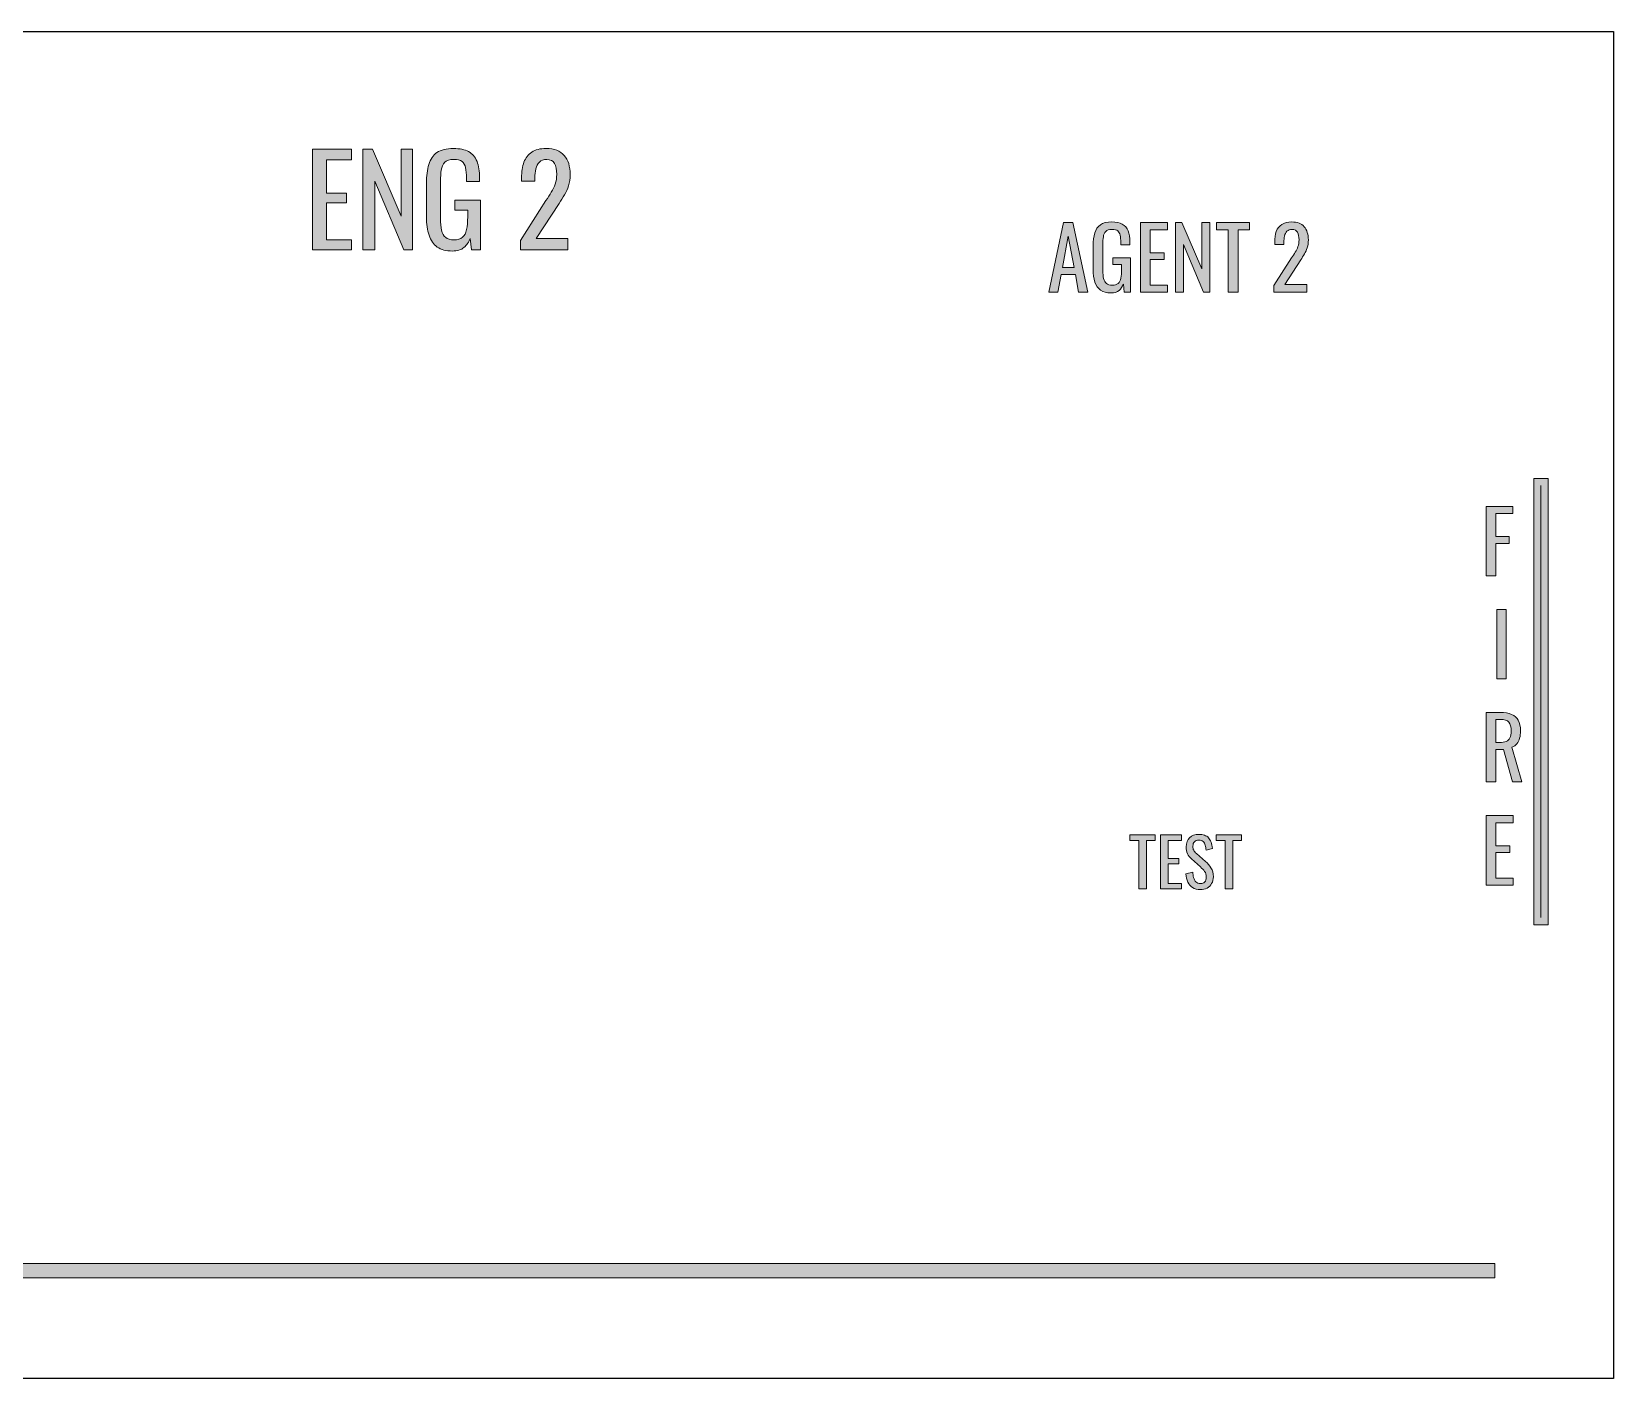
# Model space of a CAD drawing. Header units: inches. Extents: x 0 to 612, y 325 to 467.
# Drawn here: x 446.1 to 611.9, y 325.4 to 466.6 of the extents above; entities that cross this region are included whole.
import ezdxf

# ---------------------------------------------------------------- set-up
doc = ezdxf.new("R2010")
doc.units = ezdxf.units.IN
doc.header["$MEASUREMENT"] = 0
doc.layers.add('Fire_Holes v5_0', color=7, linetype='Continuous')
doc.layers.add('TEXT', color=7, linetype='Continuous')

# ---------------------------------------------------------------- blocks, each defined once
blk = doc.blocks.new('block 2')
at = {"layer": 'Fire_Holes v5_0', "color": 7, "lineweight": 25}
blk.add_lwpolyline([(611.88, 325.41), (0.12, 325.41)], dxfattribs=at)
blk = doc.blocks.new('block 4')
at = {"layer": 'Fire_Holes v5_0', "color": 7, "lineweight": 25}
blk.add_lwpolyline([(611.88, 466.59), (611.88, 325.41)], dxfattribs=at)
blk = doc.blocks.new('block 11')
at = {"layer": 'Fire_Holes v5_0', "color": 7, "lineweight": 25}
blk.add_lwpolyline([(0.12, 466.59), (611.88, 466.59)], dxfattribs=at)
blk = doc.blocks.new('block 33')
at = {"layer": 'Fire_Holes v5_0'}
h = blk.add_hatch(color=7, dxfattribs=at)
h.dxf.hatch_style = 2
h.paths.add_polyline_path([(599.46, 335.96), (283.82, 335.96), (283.82, 337.46), (599.46, 337.46)])
at = {"layer": 'Fire_Holes v5_0', "lineweight": 0}
blk.add_lwpolyline([(599.46, 335.96), (283.82, 335.96), (283.82, 337.46), (599.46, 337.46), (599.46, 335.96)], dxfattribs=at)
blk = doc.blocks.new('block 76')
at = {"layer": 'TEXT'}
h = blk.add_hatch(color=7, dxfattribs=at)
h.dxf.hatch_style = 2
edge = h.paths.add_edge_path()
edge.add_spline(control_points=[(490.18, 443.59), (489.52, 443.59), (488.99, 443.73), (488.6, 444.01), (488.21, 444.29), (487.92, 444.7), (487.74, 445.24), (487.56, 445.77), (487.47, 446.42), (487.47, 447.17), (487.47, 447.17), (487.47, 450.7), (487.47, 450.7), (487.47, 451.47), (487.55, 452.12), (487.71, 452.67), (487.88, 453.21), (488.16, 453.62), (488.57, 453.91), (488.98, 454.19), (489.56, 454.34), (490.3, 454.34), (490.95, 454.34), (491.49, 454.23), (491.89, 454.01), (492.29, 453.78), (492.58, 453.45), (492.77, 452.99), (492.95, 452.54), (493.04, 451.96), (493.04, 451.27), (493.04, 451.27), (493.04, 450.88), (493.04, 450.88), (493.04, 450.88), (491.66, 450.88), (491.66, 450.88), (491.66, 450.88), (491.66, 451.2), (491.66, 451.2), (491.66, 451.66), (491.63, 452.04), (491.57, 452.33), (491.51, 452.62), (491.39, 452.84), (491.2, 452.98), (491.01, 453.12), (490.72, 453.19), (490.32, 453.19), (489.89, 453.19), (489.57, 453.09), (489.38, 452.89), (489.18, 452.69), (489.06, 452.42), (489.02, 452.08), (488.97, 451.74), (488.94, 451.35), (488.94, 450.92), (488.94, 450.92), (488.94, 447.02), (488.94, 447.02), (488.94, 446.52), (488.98, 446.09), (489.05, 445.76), (489.13, 445.42), (489.27, 445.17), (489.48, 445), (489.68, 444.84), (489.98, 444.76), (490.36, 444.76), (490.74, 444.76), (491.04, 444.85), (491.25, 445.03), (491.45, 445.21), (491.6, 445.48), (491.67, 445.83), (491.75, 446.19), (491.79, 446.63), (491.79, 447.16), (491.79, 447.16), (491.79, 447.89), (491.79, 447.89), (491.79, 447.89), (490.45, 447.89), (490.45, 447.89), (490.45, 447.89), (490.45, 448.93), (490.45, 448.93), (490.45, 448.93), (493.12, 448.93), (493.12, 448.93), (493.12, 448.93), (493.12, 443.72), (493.12, 443.72), (493.12, 443.72), (492.19, 443.72), (492.19, 443.72), (492.19, 443.72), (492.05, 444.92), (492.05, 444.92), (491.91, 444.53), (491.7, 444.21), (491.4, 443.96), (491.11, 443.71), (490.7, 443.59), (490.18, 443.59)], knot_values=[0, 0, 0, 0, 1, 1, 1, 2, 2, 2, 3, 3, 3, 4, 4, 4, 5, 5, 5, 6, 6, 6, 7, 7, 7, 8, 8, 8, 9, 9, 9, 10, 10, 10, 11, 11, 11, 12, 12, 12, 13, 13, 13, 14, 14, 14, 15, 15, 15, 16, 16, 16, 17, 17, 17, 18, 18, 18, 19, 19, 19, 20, 20, 20, 21, 21, 21, 22, 22, 22, 23, 23, 23, 24, 24, 24, 25, 25, 25, 26, 26, 26, 27, 27, 27, 28, 28, 28, 29, 29, 29, 30, 30, 30, 31, 31, 31, 32, 32, 32, 33, 33, 33, 34, 34, 34, 35, 35, 35, 35], degree=3, periodic=0)
h = blk.add_hatch(color=7, dxfattribs=at)
h.dxf.hatch_style = 2
edge = h.paths.add_edge_path()
edge.add_spline(control_points=[(497.32, 443.72), (497.32, 443.72), (497.32, 444.7), (497.32, 444.7), (497.32, 444.7), (499.99, 448.88), (499.99, 448.88), (500.19, 449.19), (500.38, 449.48), (500.55, 449.75), (500.72, 450.02), (500.85, 450.3), (500.96, 450.6), (501.07, 450.9), (501.12, 451.24), (501.12, 451.63), (501.12, 452.12), (501.05, 452.5), (500.89, 452.78), (500.74, 453.05), (500.46, 453.19), (500.07, 453.19), (499.74, 453.19), (499.49, 453.1), (499.3, 452.92), (499.12, 452.74), (499, 452.5), (498.93, 452.2), (498.86, 451.91), (498.82, 451.59), (498.82, 451.26), (498.82, 451.26), (498.82, 450.9), (498.82, 450.9), (498.82, 450.9), (497.43, 450.9), (497.43, 450.9), (497.43, 450.9), (497.43, 451.27), (497.43, 451.27), (497.43, 451.9), (497.52, 452.45), (497.69, 452.9), (497.86, 453.36), (498.13, 453.71), (498.51, 453.96), (498.88, 454.21), (499.38, 454.34), (500.01, 454.34), (500.86, 454.34), (501.49, 454.1), (501.91, 453.62), (502.32, 453.13), (502.53, 452.47), (502.53, 451.62), (502.53, 451.17), (502.47, 450.77), (502.37, 450.44), (502.26, 450.1), (502.12, 449.78), (501.94, 449.49), (501.77, 449.19), (501.58, 448.89), (501.37, 448.58), (501.37, 448.58), (498.95, 444.89), (498.95, 444.89), (498.95, 444.89), (502.28, 444.89), (502.28, 444.89), (502.28, 444.89), (502.28, 443.72), (502.28, 443.72), (502.28, 443.72), (497.32, 443.72), (497.32, 443.72)], knot_values=[0, 0, 0, 0, 1, 1, 1, 2, 2, 2, 3, 3, 3, 4, 4, 4, 5, 5, 5, 6, 6, 6, 7, 7, 7, 8, 8, 8, 9, 9, 9, 10, 10, 10, 11, 11, 11, 12, 12, 12, 13, 13, 13, 14, 14, 14, 15, 15, 15, 16, 16, 16, 17, 17, 17, 18, 18, 18, 19, 19, 19, 20, 20, 20, 21, 21, 21, 22, 22, 22, 23, 23, 23, 24, 24, 24, 25, 25, 25, 25], degree=3, periodic=0)
h = blk.add_hatch(color=7, dxfattribs=at)
h.dxf.hatch_style = 2
h.paths.add_polyline_path([(475.51, 443.72), (475.51, 454.25), (479.6, 454.25), (479.6, 453.15), (476.98, 453.15), (476.98, 449.67), (479.1, 449.67), (479.1, 448.63), (476.98, 448.63), (476.98, 444.77), (479.62, 444.77), (479.62, 443.72)])
h = blk.add_hatch(color=7, dxfattribs=at)
h.dxf.hatch_style = 2
h.paths.add_polyline_path([(480.81, 443.72), (480.81, 454.25), (481.81, 454.25), (484.8, 447.25), (484.8, 454.25), (486.02, 454.25), (486.02, 443.72), (485.08, 443.72), (482.05, 450.9), (482.05, 443.72)])
at = {"layer": 'TEXT', "lineweight": 0}
for points in [[(475.51, 443.72), (475.51, 454.25), (479.6, 454.25), (479.6, 453.15), (476.98, 453.15), (476.98, 449.67), (479.1, 449.67), (479.1, 448.63), (476.98, 448.63), (476.98, 444.77), (479.62, 444.77), (479.62, 443.72), (475.51, 443.72)], [(480.81, 443.72), (480.81, 454.25), (481.81, 454.25), (484.8, 447.25), (484.8, 454.25), (486.02, 454.25), (486.02, 443.72), (485.08, 443.72), (482.05, 450.9), (482.05, 443.72), (480.81, 443.72)]]:
    blk.add_lwpolyline(points, dxfattribs=at)
for points, knots in [([(490.18, 443.59), (489.52, 443.59), (488.99, 443.73), (488.6, 444.01), (488.21, 444.29), (487.92, 444.7), (487.74, 445.24), (487.56, 445.77), (487.47, 446.42), (487.47, 447.17), (487.47, 447.17), (487.47, 450.7), (487.47, 450.7), (487.47, 451.47), (487.55, 452.12), (487.71, 452.67), (487.88, 453.21), (488.16, 453.62), (488.57, 453.91), (488.98, 454.19), (489.56, 454.34), (490.3, 454.34), (490.95, 454.34), (491.49, 454.23), (491.89, 454.01), (492.29, 453.78), (492.58, 453.45), (492.77, 452.99), (492.95, 452.54), (493.04, 451.96), (493.04, 451.27), (493.04, 451.27), (493.04, 450.88), (493.04, 450.88), (493.04, 450.88), (491.66, 450.88), (491.66, 450.88), (491.66, 450.88), (491.66, 451.2), (491.66, 451.2), (491.66, 451.66), (491.63, 452.04), (491.57, 452.33), (491.51, 452.62), (491.39, 452.84), (491.2, 452.98), (491.01, 453.12), (490.72, 453.19), (490.32, 453.19), (489.89, 453.19), (489.57, 453.09), (489.38, 452.89), (489.18, 452.69), (489.06, 452.42), (489.02, 452.08), (488.97, 451.74), (488.94, 451.35), (488.94, 450.92), (488.94, 450.92), (488.94, 447.02), (488.94, 447.02), (488.94, 446.52), (488.98, 446.09), (489.05, 445.76), (489.13, 445.42), (489.27, 445.17), (489.48, 445), (489.68, 444.84), (489.98, 444.76), (490.36, 444.76), (490.74, 444.76), (491.04, 444.85), (491.25, 445.03), (491.45, 445.21), (491.6, 445.48), (491.67, 445.83), (491.75, 446.19), (491.79, 446.63), (491.79, 447.16), (491.79, 447.16), (491.79, 447.89), (491.79, 447.89), (491.79, 447.89), (490.45, 447.89), (490.45, 447.89), (490.45, 447.89), (490.45, 448.93), (490.45, 448.93), (490.45, 448.93), (493.12, 448.93), (493.12, 448.93), (493.12, 448.93), (493.12, 443.72), (493.12, 443.72), (493.12, 443.72), (492.19, 443.72), (492.19, 443.72), (492.19, 443.72), (492.05, 444.92), (492.05, 444.92), (491.91, 444.53), (491.7, 444.21), (491.4, 443.96), (491.11, 443.71), (490.7, 443.59), (490.18, 443.59)], [0, 0, 0, 0, 1, 1, 1, 2, 2, 2, 3, 3, 3, 4, 4, 4, 5, 5, 5, 6, 6, 6, 7, 7, 7, 8, 8, 8, 9, 9, 9, 10, 10, 10, 11, 11, 11, 12, 12, 12, 13, 13, 13, 14, 14, 14, 15, 15, 15, 16, 16, 16, 17, 17, 17, 18, 18, 18, 19, 19, 19, 20, 20, 20, 21, 21, 21, 22, 22, 22, 23, 23, 23, 24, 24, 24, 25, 25, 25, 26, 26, 26, 27, 27, 27, 28, 28, 28, 29, 29, 29, 30, 30, 30, 31, 31, 31, 32, 32, 32, 33, 33, 33, 34, 34, 34, 35, 35, 35, 35]), ([(497.32, 443.72), (497.32, 443.72), (497.32, 444.7), (497.32, 444.7), (497.32, 444.7), (499.99, 448.88), (499.99, 448.88), (500.19, 449.19), (500.38, 449.48), (500.55, 449.75), (500.72, 450.02), (500.85, 450.3), (500.96, 450.6), (501.07, 450.9), (501.12, 451.24), (501.12, 451.63), (501.12, 452.12), (501.05, 452.5), (500.89, 452.78), (500.74, 453.05), (500.46, 453.19), (500.07, 453.19), (499.74, 453.19), (499.49, 453.1), (499.3, 452.92), (499.12, 452.74), (499, 452.5), (498.93, 452.2), (498.86, 451.91), (498.82, 451.59), (498.82, 451.26), (498.82, 451.26), (498.82, 450.9), (498.82, 450.9), (498.82, 450.9), (497.43, 450.9), (497.43, 450.9), (497.43, 450.9), (497.43, 451.27), (497.43, 451.27), (497.43, 451.9), (497.52, 452.45), (497.69, 452.9), (497.86, 453.36), (498.13, 453.71), (498.51, 453.96), (498.88, 454.21), (499.38, 454.34), (500.01, 454.34), (500.86, 454.34), (501.49, 454.1), (501.91, 453.62), (502.32, 453.13), (502.53, 452.47), (502.53, 451.62), (502.53, 451.17), (502.47, 450.77), (502.37, 450.44), (502.26, 450.1), (502.12, 449.78), (501.94, 449.49), (501.77, 449.19), (501.58, 448.89), (501.37, 448.58), (501.37, 448.58), (498.95, 444.89), (498.95, 444.89), (498.95, 444.89), (502.28, 444.89), (502.28, 444.89), (502.28, 444.89), (502.28, 443.72), (502.28, 443.72), (502.28, 443.72), (497.32, 443.72), (497.32, 443.72)], [0, 0, 0, 0, 1, 1, 1, 2, 2, 2, 3, 3, 3, 4, 4, 4, 5, 5, 5, 6, 6, 6, 7, 7, 7, 8, 8, 8, 9, 9, 9, 10, 10, 10, 11, 11, 11, 12, 12, 12, 13, 13, 13, 14, 14, 14, 15, 15, 15, 16, 16, 16, 17, 17, 17, 18, 18, 18, 19, 19, 19, 20, 20, 20, 21, 21, 21, 22, 22, 22, 23, 23, 23, 24, 24, 24, 25, 25, 25, 25])]:
    blk.add_open_spline(points, degree=3, knots=knots, dxfattribs=at)
blk = doc.blocks.new('block 80')
at = {"layer": 'TEXT'}
h = blk.add_hatch(color=7, dxfattribs=at)
h.dxf.hatch_style = 2
h.paths.add_polyline_path([(552.7, 439.28), (554.25, 446.57), (555.23, 446.57), (556.79, 439.28), (555.82, 439.28), (555.49, 441.12), (554.01, 441.12), (553.65, 439.28)])
h.paths.add_polyline_path([(554.14, 441.85), (555.36, 441.85), (554.74, 445.13)])
h = blk.add_hatch(color=7, dxfattribs=at)
h.dxf.hatch_style = 2
edge = h.paths.add_edge_path()
edge.add_spline(control_points=[(559.23, 439.19), (558.77, 439.19), (558.41, 439.29), (558.13, 439.49), (557.86, 439.68), (557.66, 439.97), (557.54, 440.34), (557.42, 440.71), (557.35, 441.16), (557.35, 441.68), (557.35, 441.68), (557.35, 444.12), (557.35, 444.12), (557.35, 444.65), (557.41, 445.11), (557.52, 445.48), (557.63, 445.86), (557.83, 446.14), (558.11, 446.34), (558.4, 446.54), (558.8, 446.64), (559.31, 446.64), (559.76, 446.64), (560.13, 446.56), (560.41, 446.41), (560.69, 446.26), (560.89, 446.02), (561.02, 445.71), (561.14, 445.39), (561.21, 444.99), (561.21, 444.51), (561.21, 444.51), (561.21, 444.24), (561.21, 444.24), (561.21, 444.24), (560.25, 444.24), (560.25, 444.24), (560.25, 444.24), (560.25, 444.47), (560.25, 444.47), (560.25, 444.79), (560.23, 445.05), (560.19, 445.25), (560.15, 445.45), (560.06, 445.6), (559.93, 445.7), (559.8, 445.8), (559.6, 445.85), (559.32, 445.85), (559.02, 445.85), (558.81, 445.78), (558.67, 445.64), (558.54, 445.5), (558.45, 445.31), (558.42, 445.08), (558.39, 444.84), (558.37, 444.57), (558.37, 444.27), (558.37, 444.27), (558.37, 441.57), (558.37, 441.57), (558.37, 441.22), (558.4, 440.93), (558.45, 440.7), (558.5, 440.46), (558.6, 440.29), (558.74, 440.18), (558.88, 440.06), (559.09, 440), (559.35, 440), (559.62, 440), (559.82, 440.07), (559.96, 440.19), (560.11, 440.32), (560.21, 440.51), (560.26, 440.75), (560.31, 441), (560.34, 441.3), (560.34, 441.67), (560.34, 441.67), (560.34, 442.17), (560.34, 442.17), (560.34, 442.17), (559.42, 442.17), (559.42, 442.17), (559.42, 442.17), (559.42, 442.89), (559.42, 442.89), (559.42, 442.89), (561.26, 442.89), (561.26, 442.89), (561.26, 442.89), (561.26, 439.28), (561.26, 439.28), (561.26, 439.28), (560.62, 439.28), (560.62, 439.28), (560.62, 439.28), (560.52, 440.12), (560.52, 440.12), (560.43, 439.85), (560.28, 439.63), (560.07, 439.46), (559.87, 439.28), (559.59, 439.19), (559.23, 439.19)], knot_values=[0, 0, 0, 0, 1, 1, 1, 2, 2, 2, 3, 3, 3, 4, 4, 4, 5, 5, 5, 6, 6, 6, 7, 7, 7, 8, 8, 8, 9, 9, 9, 10, 10, 10, 11, 11, 11, 12, 12, 12, 13, 13, 13, 14, 14, 14, 15, 15, 15, 16, 16, 16, 17, 17, 17, 18, 18, 18, 19, 19, 19, 20, 20, 20, 21, 21, 21, 22, 22, 22, 23, 23, 23, 24, 24, 24, 25, 25, 25, 26, 26, 26, 27, 27, 27, 28, 28, 28, 29, 29, 29, 30, 30, 30, 31, 31, 31, 32, 32, 32, 33, 33, 33, 34, 34, 34, 35, 35, 35, 35], degree=3, periodic=0)
h = blk.add_hatch(color=7, dxfattribs=at)
h.dxf.hatch_style = 2
h.paths.add_polyline_path([(562.3, 439.28), (562.3, 446.57), (565.13, 446.57), (565.13, 445.82), (563.32, 445.82), (563.32, 443.41), (564.79, 443.41), (564.79, 442.69), (563.32, 442.69), (563.32, 440.01), (565.15, 440.01), (565.15, 439.28)])
h = blk.add_hatch(color=7, dxfattribs=at)
h.dxf.hatch_style = 2
h.paths.add_polyline_path([(565.97, 439.28), (565.97, 446.57), (566.66, 446.57), (568.73, 441.73), (568.73, 446.57), (569.58, 446.57), (569.58, 439.28), (568.93, 439.28), (566.83, 444.26), (566.83, 439.28)])
h = blk.add_hatch(color=7, dxfattribs=at)
h.dxf.hatch_style = 2
h.paths.add_polyline_path([(571.52, 439.28), (571.52, 445.82), (570.29, 445.82), (570.29, 446.57), (573.73, 446.57), (573.73, 445.82), (572.54, 445.82), (572.54, 439.28)])
h = blk.add_hatch(color=7, dxfattribs=at)
h.dxf.hatch_style = 2
edge = h.paths.add_edge_path()
edge.add_spline(control_points=[(576.3, 439.28), (576.3, 439.28), (576.3, 439.97), (576.3, 439.97), (576.3, 439.97), (578.15, 442.86), (578.15, 442.86), (578.29, 443.07), (578.42, 443.27), (578.53, 443.46), (578.65, 443.65), (578.75, 443.84), (578.82, 444.05), (578.9, 444.26), (578.93, 444.5), (578.93, 444.77), (578.93, 445.1), (578.88, 445.37), (578.77, 445.56), (578.67, 445.75), (578.48, 445.85), (578.21, 445.85), (577.98, 445.85), (577.8, 445.78), (577.67, 445.66), (577.55, 445.53), (577.46, 445.37), (577.41, 445.16), (577.37, 444.96), (577.34, 444.74), (577.34, 444.5), (577.34, 444.5), (577.34, 444.26), (577.34, 444.26), (577.34, 444.26), (576.38, 444.26), (576.38, 444.26), (576.38, 444.26), (576.38, 444.51), (576.38, 444.51), (576.38, 444.95), (576.44, 445.33), (576.55, 445.64), (576.67, 445.96), (576.86, 446.2), (577.12, 446.38), (577.38, 446.55), (577.73, 446.64), (578.16, 446.64), (578.75, 446.64), (579.19, 446.47), (579.47, 446.14), (579.76, 445.81), (579.91, 445.34), (579.91, 444.76), (579.91, 444.44), (579.87, 444.17), (579.79, 443.94), (579.72, 443.7), (579.62, 443.48), (579.5, 443.28), (579.38, 443.08), (579.25, 442.87), (579.11, 442.65), (579.11, 442.65), (577.43, 440.09), (577.43, 440.09), (577.43, 440.09), (579.74, 440.09), (579.74, 440.09), (579.74, 440.09), (579.74, 439.28), (579.74, 439.28), (579.74, 439.28), (576.3, 439.28), (576.3, 439.28)], knot_values=[0, 0, 0, 0, 1, 1, 1, 2, 2, 2, 3, 3, 3, 4, 4, 4, 5, 5, 5, 6, 6, 6, 7, 7, 7, 8, 8, 8, 9, 9, 9, 10, 10, 10, 11, 11, 11, 12, 12, 12, 13, 13, 13, 14, 14, 14, 15, 15, 15, 16, 16, 16, 17, 17, 17, 18, 18, 18, 19, 19, 19, 20, 20, 20, 21, 21, 21, 22, 22, 22, 23, 23, 23, 24, 24, 24, 25, 25, 25, 25], degree=3, periodic=0)
at = {"layer": 'TEXT', "lineweight": 0}
for points in [[(552.7, 439.28), (554.25, 446.57), (555.23, 446.57), (556.79, 439.28), (555.82, 439.28), (555.49, 441.12), (554.01, 441.12), (553.65, 439.28), (552.7, 439.28)], [(562.3, 439.28), (562.3, 446.57), (565.13, 446.57), (565.13, 445.82), (563.32, 445.82), (563.32, 443.41), (564.79, 443.41), (564.79, 442.69), (563.32, 442.69), (563.32, 440.01), (565.15, 440.01), (565.15, 439.28), (562.3, 439.28)], [(565.97, 439.28), (565.97, 446.57), (566.66, 446.57), (568.73, 441.73), (568.73, 446.57), (569.58, 446.57), (569.58, 439.28), (568.93, 439.28), (566.83, 444.26), (566.83, 439.28), (565.97, 439.28)], [(571.52, 439.28), (571.52, 445.82), (570.29, 445.82), (570.29, 446.57), (573.73, 446.57), (573.73, 445.82), (572.54, 445.82), (572.54, 439.28), (571.52, 439.28)], [(554.14, 441.85), (555.36, 441.85), (554.74, 445.13), (554.14, 441.85)]]:
    blk.add_lwpolyline(points, dxfattribs=at)
for points, knots in [([(559.23, 439.19), (558.77, 439.19), (558.41, 439.29), (558.13, 439.49), (557.86, 439.68), (557.66, 439.97), (557.54, 440.34), (557.42, 440.71), (557.35, 441.16), (557.35, 441.68), (557.35, 441.68), (557.35, 444.12), (557.35, 444.12), (557.35, 444.65), (557.41, 445.11), (557.52, 445.48), (557.63, 445.86), (557.83, 446.14), (558.11, 446.34), (558.4, 446.54), (558.8, 446.64), (559.31, 446.64), (559.76, 446.64), (560.13, 446.56), (560.41, 446.41), (560.69, 446.26), (560.89, 446.02), (561.02, 445.71), (561.14, 445.39), (561.21, 444.99), (561.21, 444.51), (561.21, 444.51), (561.21, 444.24), (561.21, 444.24), (561.21, 444.24), (560.25, 444.24), (560.25, 444.24), (560.25, 444.24), (560.25, 444.47), (560.25, 444.47), (560.25, 444.79), (560.23, 445.05), (560.19, 445.25), (560.15, 445.45), (560.06, 445.6), (559.93, 445.7), (559.8, 445.8), (559.6, 445.85), (559.32, 445.85), (559.02, 445.85), (558.81, 445.78), (558.67, 445.64), (558.54, 445.5), (558.45, 445.31), (558.42, 445.08), (558.39, 444.84), (558.37, 444.57), (558.37, 444.27), (558.37, 444.27), (558.37, 441.57), (558.37, 441.57), (558.37, 441.22), (558.4, 440.93), (558.45, 440.7), (558.5, 440.46), (558.6, 440.29), (558.74, 440.18), (558.88, 440.06), (559.09, 440), (559.35, 440), (559.62, 440), (559.82, 440.07), (559.96, 440.19), (560.11, 440.32), (560.21, 440.51), (560.26, 440.75), (560.31, 441), (560.34, 441.3), (560.34, 441.67), (560.34, 441.67), (560.34, 442.17), (560.34, 442.17), (560.34, 442.17), (559.42, 442.17), (559.42, 442.17), (559.42, 442.17), (559.42, 442.89), (559.42, 442.89), (559.42, 442.89), (561.26, 442.89), (561.26, 442.89), (561.26, 442.89), (561.26, 439.28), (561.26, 439.28), (561.26, 439.28), (560.62, 439.28), (560.62, 439.28), (560.62, 439.28), (560.52, 440.12), (560.52, 440.12), (560.43, 439.85), (560.28, 439.63), (560.07, 439.46), (559.87, 439.28), (559.59, 439.19), (559.23, 439.19)], [0, 0, 0, 0, 1, 1, 1, 2, 2, 2, 3, 3, 3, 4, 4, 4, 5, 5, 5, 6, 6, 6, 7, 7, 7, 8, 8, 8, 9, 9, 9, 10, 10, 10, 11, 11, 11, 12, 12, 12, 13, 13, 13, 14, 14, 14, 15, 15, 15, 16, 16, 16, 17, 17, 17, 18, 18, 18, 19, 19, 19, 20, 20, 20, 21, 21, 21, 22, 22, 22, 23, 23, 23, 24, 24, 24, 25, 25, 25, 26, 26, 26, 27, 27, 27, 28, 28, 28, 29, 29, 29, 30, 30, 30, 31, 31, 31, 32, 32, 32, 33, 33, 33, 34, 34, 34, 35, 35, 35, 35]), ([(576.3, 439.28), (576.3, 439.28), (576.3, 439.97), (576.3, 439.97), (576.3, 439.97), (578.15, 442.86), (578.15, 442.86), (578.29, 443.07), (578.42, 443.27), (578.53, 443.46), (578.65, 443.65), (578.75, 443.84), (578.82, 444.05), (578.9, 444.26), (578.93, 444.5), (578.93, 444.77), (578.93, 445.1), (578.88, 445.37), (578.77, 445.56), (578.67, 445.75), (578.48, 445.85), (578.21, 445.85), (577.98, 445.85), (577.8, 445.78), (577.67, 445.66), (577.55, 445.53), (577.46, 445.37), (577.41, 445.16), (577.37, 444.96), (577.34, 444.74), (577.34, 444.5), (577.34, 444.5), (577.34, 444.26), (577.34, 444.26), (577.34, 444.26), (576.38, 444.26), (576.38, 444.26), (576.38, 444.26), (576.38, 444.51), (576.38, 444.51), (576.38, 444.95), (576.44, 445.33), (576.55, 445.64), (576.67, 445.96), (576.86, 446.2), (577.12, 446.38), (577.38, 446.55), (577.73, 446.64), (578.16, 446.64), (578.75, 446.64), (579.19, 446.47), (579.47, 446.14), (579.76, 445.81), (579.91, 445.34), (579.91, 444.76), (579.91, 444.44), (579.87, 444.17), (579.79, 443.94), (579.72, 443.7), (579.62, 443.48), (579.5, 443.28), (579.38, 443.08), (579.25, 442.87), (579.11, 442.65), (579.11, 442.65), (577.43, 440.09), (577.43, 440.09), (577.43, 440.09), (579.74, 440.09), (579.74, 440.09), (579.74, 440.09), (579.74, 439.28), (579.74, 439.28), (579.74, 439.28), (576.3, 439.28), (576.3, 439.28)], [0, 0, 0, 0, 1, 1, 1, 2, 2, 2, 3, 3, 3, 4, 4, 4, 5, 5, 5, 6, 6, 6, 7, 7, 7, 8, 8, 8, 9, 9, 9, 10, 10, 10, 11, 11, 11, 12, 12, 12, 13, 13, 13, 14, 14, 14, 15, 15, 15, 16, 16, 16, 17, 17, 17, 18, 18, 18, 19, 19, 19, 20, 20, 20, 21, 21, 21, 22, 22, 22, 23, 23, 23, 24, 24, 24, 25, 25, 25, 25])]:
    blk.add_open_spline(points, degree=3, knots=knots, dxfattribs=at)
blk = doc.blocks.new('block 88')
at = {"layer": 'TEXT'}
h = blk.add_hatch(color=7, dxfattribs=at)
h.dxf.hatch_style = 2
h.paths.add_polyline_path([(562.14, 376.72), (562.14, 381.8), (561.18, 381.8), (561.18, 382.39), (563.86, 382.39), (563.86, 381.8), (562.93, 381.8), (562.93, 376.72)])
h = blk.add_hatch(color=7, dxfattribs=at)
h.dxf.hatch_style = 2
h.paths.add_polyline_path([(564.4, 376.72), (564.4, 382.39), (566.6, 382.39), (566.6, 381.8), (565.2, 381.8), (565.2, 379.92), (566.34, 379.92), (566.34, 379.36), (565.2, 379.36), (565.2, 377.28), (566.62, 377.28), (566.62, 376.72)])
h = blk.add_hatch(color=7, dxfattribs=at)
h.dxf.hatch_style = 2
edge = h.paths.add_edge_path()
edge.add_spline(control_points=[(568.59, 376.65), (568.26, 376.65), (567.99, 376.72), (567.77, 376.86), (567.56, 377), (567.39, 377.2), (567.28, 377.44), (567.17, 377.69), (567.1, 377.98), (567.08, 378.3), (567.08, 378.3), (567.79, 378.49), (567.79, 378.49), (567.8, 378.29), (567.83, 378.1), (567.88, 377.91), (567.93, 377.73), (568.01, 377.57), (568.12, 377.45), (568.23, 377.34), (568.39, 377.28), (568.59, 377.28), (568.8, 377.28), (568.95, 377.33), (569.06, 377.45), (569.16, 377.56), (569.21, 377.73), (569.21, 377.94), (569.21, 378.2), (569.16, 378.4), (569.04, 378.56), (568.92, 378.72), (568.77, 378.87), (568.6, 379.03), (568.6, 379.03), (567.65, 379.87), (567.65, 379.87), (567.46, 380.04), (567.32, 380.21), (567.23, 380.41), (567.14, 380.6), (567.1, 380.84), (567.1, 381.13), (567.1, 381.54), (567.22, 381.86), (567.46, 382.09), (567.69, 382.32), (568.02, 382.44), (568.43, 382.44), (568.65, 382.44), (568.85, 382.41), (569.02, 382.35), (569.19, 382.29), (569.33, 382.2), (569.45, 382.08), (569.56, 381.96), (569.65, 381.8), (569.72, 381.62), (569.79, 381.44), (569.83, 381.22), (569.86, 380.97), (569.86, 380.97), (569.19, 380.79), (569.19, 380.79), (569.17, 380.98), (569.14, 381.15), (569.1, 381.3), (569.06, 381.46), (568.99, 381.59), (568.88, 381.68), (568.78, 381.78), (568.62, 381.83), (568.43, 381.83), (568.23, 381.83), (568.08, 381.77), (567.97, 381.67), (567.86, 381.56), (567.81, 381.41), (567.81, 381.2), (567.81, 381.03), (567.83, 380.89), (567.89, 380.78), (567.95, 380.66), (568.05, 380.55), (568.18, 380.43), (568.18, 380.43), (569.14, 379.59), (569.14, 379.59), (569.35, 379.41), (569.54, 379.18), (569.7, 378.92), (569.87, 378.67), (569.95, 378.36), (569.95, 378), (569.95, 377.72), (569.89, 377.48), (569.77, 377.28), (569.66, 377.08), (569.5, 376.92), (569.29, 376.81), (569.09, 376.71), (568.86, 376.65), (568.59, 376.65)], knot_values=[0, 0, 0, 0, 1, 1, 1, 2, 2, 2, 3, 3, 3, 4, 4, 4, 5, 5, 5, 6, 6, 6, 7, 7, 7, 8, 8, 8, 9, 9, 9, 10, 10, 10, 11, 11, 11, 12, 12, 12, 13, 13, 13, 14, 14, 14, 15, 15, 15, 16, 16, 16, 17, 17, 17, 18, 18, 18, 19, 19, 19, 20, 20, 20, 21, 21, 21, 22, 22, 22, 23, 23, 23, 24, 24, 24, 25, 25, 25, 26, 26, 26, 27, 27, 27, 28, 28, 28, 29, 29, 29, 30, 30, 30, 31, 31, 31, 32, 32, 32, 33, 33, 33, 34, 34, 34, 34], degree=3, periodic=0)
h = blk.add_hatch(color=7, dxfattribs=at)
h.dxf.hatch_style = 2
h.paths.add_polyline_path([(571.19, 376.72), (571.19, 381.8), (570.23, 381.8), (570.23, 382.39), (572.91, 382.39), (572.91, 381.8), (571.98, 381.8), (571.98, 376.72)])
at = {"layer": 'TEXT', "lineweight": 0}
for points in [[(562.14, 376.72), (562.14, 381.8), (561.18, 381.8), (561.18, 382.39), (563.86, 382.39), (563.86, 381.8), (562.93, 381.8), (562.93, 376.72), (562.14, 376.72)], [(564.4, 376.72), (564.4, 382.39), (566.6, 382.39), (566.6, 381.8), (565.2, 381.8), (565.2, 379.92), (566.34, 379.92), (566.34, 379.36), (565.2, 379.36), (565.2, 377.28), (566.62, 377.28), (566.62, 376.72), (564.4, 376.72)], [(571.19, 376.72), (571.19, 381.8), (570.23, 381.8), (570.23, 382.39), (572.91, 382.39), (572.91, 381.8), (571.98, 381.8), (571.98, 376.72), (571.19, 376.72)]]:
    blk.add_lwpolyline(points, dxfattribs=at)
blk.add_open_spline([(568.59, 376.65), (568.26, 376.65), (567.99, 376.72), (567.77, 376.86), (567.56, 377), (567.39, 377.2), (567.28, 377.44), (567.17, 377.69), (567.1, 377.98), (567.08, 378.3), (567.08, 378.3), (567.79, 378.49), (567.79, 378.49), (567.8, 378.29), (567.83, 378.1), (567.88, 377.91), (567.93, 377.73), (568.01, 377.57), (568.12, 377.45), (568.23, 377.34), (568.39, 377.28), (568.59, 377.28), (568.8, 377.28), (568.95, 377.33), (569.06, 377.45), (569.16, 377.56), (569.21, 377.73), (569.21, 377.94), (569.21, 378.2), (569.16, 378.4), (569.04, 378.56), (568.92, 378.72), (568.77, 378.87), (568.6, 379.03), (568.6, 379.03), (567.65, 379.87), (567.65, 379.87), (567.46, 380.04), (567.32, 380.21), (567.23, 380.41), (567.14, 380.6), (567.1, 380.84), (567.1, 381.13), (567.1, 381.54), (567.22, 381.86), (567.46, 382.09), (567.69, 382.32), (568.02, 382.44), (568.43, 382.44), (568.65, 382.44), (568.85, 382.41), (569.02, 382.35), (569.19, 382.29), (569.33, 382.2), (569.45, 382.08), (569.56, 381.96), (569.65, 381.8), (569.72, 381.62), (569.79, 381.44), (569.83, 381.22), (569.86, 380.97), (569.86, 380.97), (569.19, 380.79), (569.19, 380.79), (569.17, 380.98), (569.14, 381.15), (569.1, 381.3), (569.06, 381.46), (568.99, 381.59), (568.88, 381.68), (568.78, 381.78), (568.62, 381.83), (568.43, 381.83), (568.23, 381.83), (568.08, 381.77), (567.97, 381.67), (567.86, 381.56), (567.81, 381.41), (567.81, 381.2), (567.81, 381.03), (567.83, 380.89), (567.89, 380.78), (567.95, 380.66), (568.05, 380.55), (568.18, 380.43), (568.18, 380.43), (569.14, 379.59), (569.14, 379.59), (569.35, 379.41), (569.54, 379.18), (569.7, 378.92), (569.87, 378.67), (569.95, 378.36), (569.95, 378), (569.95, 377.72), (569.89, 377.48), (569.77, 377.28), (569.66, 377.08), (569.5, 376.92), (569.29, 376.81), (569.09, 376.71), (568.86, 376.65), (568.59, 376.65)], degree=3, knots=[0, 0, 0, 0, 1, 1, 1, 2, 2, 2, 3, 3, 3, 4, 4, 4, 5, 5, 5, 6, 6, 6, 7, 7, 7, 8, 8, 8, 9, 9, 9, 10, 10, 10, 11, 11, 11, 12, 12, 12, 13, 13, 13, 14, 14, 14, 15, 15, 15, 16, 16, 16, 17, 17, 17, 18, 18, 18, 19, 19, 19, 20, 20, 20, 21, 21, 21, 22, 22, 22, 23, 23, 23, 24, 24, 24, 25, 25, 25, 26, 26, 26, 27, 27, 27, 28, 28, 28, 29, 29, 29, 30, 30, 30, 31, 31, 31, 32, 32, 32, 33, 33, 33, 34, 34, 34, 34], dxfattribs=at)
blk = doc.blocks.new('block 94')
at = {"layer": 'TEXT'}
h = blk.add_hatch(color=7, dxfattribs=at)
h.dxf.hatch_style = 2
h.paths.add_polyline_path([(605.04, 372.97), (603.54, 372.97), (603.54, 419.75), (605.04, 419.75)])
at = {"layer": 'TEXT', "lineweight": 0}
for points in [[(605.04, 372.97), (603.54, 372.97), (603.54, 419.75), (605.04, 419.75), (605.04, 372.97)], [(604.29, 419), (604.29, 373.72)]]:
    blk.add_lwpolyline(points, dxfattribs=at)
blk = doc.blocks.new('block 68')
at = {"layer": 'TEXT'}
h = blk.add_hatch(color=7, dxfattribs=at)
h.dxf.hatch_style = 2
h.paths.add_polyline_path([(13.54, 409.53), (13.54, 416.82), (16.36, 416.82), (16.36, 416.09), (14.56, 416.09), (14.56, 413.66), (15.95, 413.66), (15.95, 412.94), (14.56, 412.94), (14.56, 409.53)])
h = blk.add_hatch(color=7, dxfattribs=at)
h.dxf.hatch_style = 2
h.paths.add_polyline_path([(14.66, 398.73), (14.66, 406.02), (15.65, 406.02), (15.65, 398.73)])
h = blk.add_hatch(color=7, dxfattribs=at)
h.dxf.hatch_style = 2
edge = h.paths.add_edge_path()
edge.add_spline(control_points=[(13.54, 387.93), (13.54, 387.93), (13.54, 395.22), (13.54, 395.22), (13.54, 395.22), (15.01, 395.22), (15.01, 395.22), (15.49, 395.22), (15.89, 395.15), (16.21, 395.02), (16.53, 394.89), (16.77, 394.69), (16.92, 394.4), (17.07, 394.12), (17.15, 393.74), (17.15, 393.28), (17.15, 393), (17.12, 392.74), (17.06, 392.51), (17, 392.28), (16.9, 392.09), (16.77, 391.93), (16.64, 391.77), (16.46, 391.65), (16.25, 391.58), (16.25, 391.58), (17.28, 387.93), (17.28, 387.93), (17.28, 387.93), (16.3, 387.93), (16.3, 387.93), (16.3, 387.93), (15.35, 391.35), (15.35, 391.35), (15.35, 391.35), (14.56, 391.35), (14.56, 391.35), (14.56, 391.35), (14.56, 387.93), (14.56, 387.93), (14.56, 387.93), (13.54, 387.93), (13.54, 387.93)], knot_values=[0, 0, 0, 0, 1, 1, 1, 2, 2, 2, 3, 3, 3, 4, 4, 4, 5, 5, 5, 6, 6, 6, 7, 7, 7, 8, 8, 8, 9, 9, 9, 10, 10, 10, 11, 11, 11, 12, 12, 12, 13, 13, 13, 14, 14, 14, 14], degree=3, periodic=0)
edge = h.paths.add_edge_path()
edge.add_spline(control_points=[(14.56, 392.08), (14.56, 392.08), (14.94, 392.08), (14.94, 392.08), (15.23, 392.08), (15.47, 392.11), (15.65, 392.18), (15.83, 392.26), (15.96, 392.38), (16.04, 392.55), (16.13, 392.73), (16.17, 392.97), (16.17, 393.28), (16.17, 393.71), (16.09, 394.01), (15.93, 394.2), (15.78, 394.39), (15.47, 394.49), (15.01, 394.49), (15.01, 394.49), (14.56, 394.49), (14.56, 394.49), (14.56, 394.49), (14.56, 392.08), (14.56, 392.08)], knot_values=[0, 0, 0, 0, 1, 1, 1, 2, 2, 2, 3, 3, 3, 4, 4, 4, 5, 5, 5, 6, 6, 6, 7, 7, 7, 8, 8, 8, 8], degree=3, periodic=0)
h = blk.add_hatch(color=7, dxfattribs=at)
h.dxf.hatch_style = 2
h.paths.add_polyline_path([(13.54, 377.13), (13.54, 384.42), (16.37, 384.42), (16.37, 383.66), (14.56, 383.66), (14.56, 381.25), (16.02, 381.25), (16.02, 380.53), (14.56, 380.53), (14.56, 377.86), (16.38, 377.86), (16.38, 377.13)])
at = {"layer": 'TEXT', "lineweight": 0}
for points in [[(13.54, 409.53), (13.54, 416.82), (16.36, 416.82), (16.36, 416.09), (14.56, 416.09), (14.56, 413.66), (15.95, 413.66), (15.95, 412.94), (14.56, 412.94), (14.56, 409.53), (13.54, 409.53)], [(14.66, 398.73), (14.66, 406.02), (15.65, 406.02), (15.65, 398.73), (14.66, 398.73)], [(13.54, 377.13), (13.54, 384.42), (16.37, 384.42), (16.37, 383.66), (14.56, 383.66), (14.56, 381.25), (16.02, 381.25), (16.02, 380.53), (14.56, 380.53), (14.56, 377.86), (16.38, 377.86), (16.38, 377.13), (13.54, 377.13)]]:
    blk.add_lwpolyline(points, dxfattribs=at)
for points, knots in [([(13.54, 387.93), (13.54, 387.93), (13.54, 395.22), (13.54, 395.22), (13.54, 395.22), (15.01, 395.22), (15.01, 395.22), (15.49, 395.22), (15.89, 395.15), (16.21, 395.02), (16.53, 394.89), (16.77, 394.69), (16.92, 394.4), (17.07, 394.12), (17.15, 393.74), (17.15, 393.28), (17.15, 393), (17.12, 392.74), (17.06, 392.51), (17, 392.28), (16.9, 392.09), (16.77, 391.93), (16.64, 391.77), (16.46, 391.65), (16.25, 391.58), (16.25, 391.58), (17.28, 387.93), (17.28, 387.93), (17.28, 387.93), (16.3, 387.93), (16.3, 387.93), (16.3, 387.93), (15.35, 391.35), (15.35, 391.35), (15.35, 391.35), (14.56, 391.35), (14.56, 391.35), (14.56, 391.35), (14.56, 387.93), (14.56, 387.93), (14.56, 387.93), (13.54, 387.93), (13.54, 387.93)], [0, 0, 0, 0, 1, 1, 1, 2, 2, 2, 3, 3, 3, 4, 4, 4, 5, 5, 5, 6, 6, 6, 7, 7, 7, 8, 8, 8, 9, 9, 9, 10, 10, 10, 11, 11, 11, 12, 12, 12, 13, 13, 13, 14, 14, 14, 14]), ([(14.56, 392.08), (14.56, 392.08), (14.94, 392.08), (14.94, 392.08), (15.23, 392.08), (15.47, 392.11), (15.65, 392.18), (15.83, 392.26), (15.96, 392.38), (16.04, 392.55), (16.13, 392.73), (16.17, 392.97), (16.17, 393.28), (16.17, 393.71), (16.09, 394.01), (15.93, 394.2), (15.78, 394.39), (15.47, 394.49), (15.01, 394.49), (15.01, 394.49), (14.56, 394.49), (14.56, 394.49), (14.56, 394.49), (14.56, 392.08), (14.56, 392.08)], [0, 0, 0, 0, 1, 1, 1, 2, 2, 2, 3, 3, 3, 4, 4, 4, 5, 5, 5, 6, 6, 6, 7, 7, 7, 8, 8, 8, 8])]:
    blk.add_open_spline(points, degree=3, knots=knots, dxfattribs=at)

msp = doc.modelspace()

# ---------------------------------------------------------------- block references
at = {"layer": 'Fire_Holes v5_0'}
for name in ['block 11', 'block 4', 'block 33', 'block 2']:
    msp.add_blockref(name, (0, 0), dxfattribs=at)
at = {"layer": 'TEXT'}
for name, p in [('block 76', (0, 0)), ('block 80', (0, 0)), ('block 94', (0, 0)), ('block 68', (585, 0)), ('block 88', (0, 0))]:
    msp.add_blockref(name, p, dxfattribs=at)

doc.saveas('drawing.dxf')
